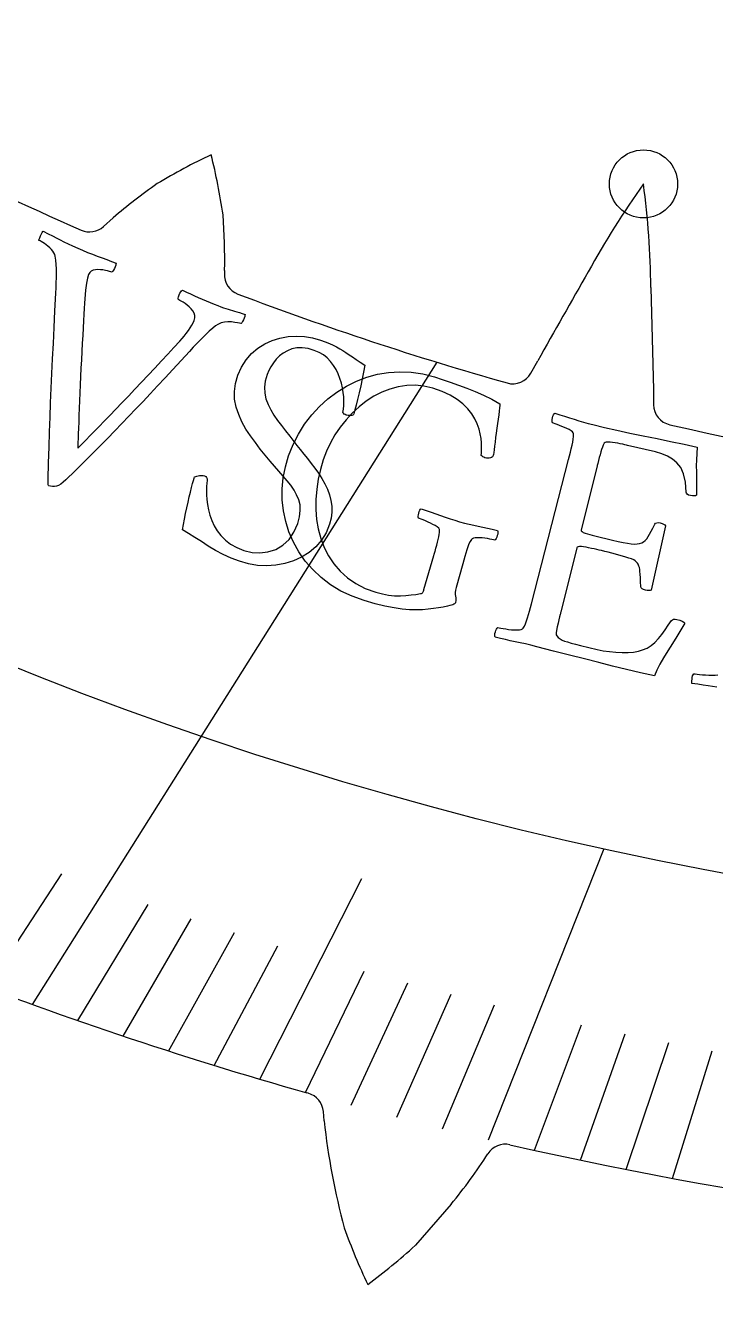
# Model space of a CAD drawing. Header units: millimetres. Extents: x -68 to 68, y -68 to 68.
# Drawn here: x -16.71 to -8.4, y -30.04 to -14.59 of the extents above; entities that cross this region are included whole.
import ezdxf

# ---------------------------------------------------------------- set-up
doc = ezdxf.new("R2010")
doc.units = ezdxf.units.MM
for name, color, linetype in [('CUT_INNER', 6, 'Continuous'), ('CUT_OUTER', 1, 'Continuous'), ('ENGRAVE', 7, 'Continuous'), ('ENGRAVE_FINE', 8, 'Continuous'), ('TEXT', 5, 'Continuous')]:
    doc.layers.add(name, color=color, linetype=linetype)

msp = doc.modelspace()

# ---------------------------------------------------------------- linework, layer by layer
at = {"layer": 'CUT_INNER'}
for points in [[(-15.7703, -17.0128), (-15.6549, -16.9082)], [(-14.3098, -17.5444), (-14.3116, -17.5812)], [(-9.1737, -17.7486), (-9.1558, -18.3647), (-9.1423, -18.9811), (-9.1398, -19.162)], [(-10.6174, -18.7803), (-10.5365, -18.6339)], [(-13.3014, -27.4628), (-13.318, -27.4582)], [(-13.1104, -27.7948), (-13.1197, -27.683)], [(-11.5792, -28.7999), (-12.01, -29.2959), (-12.0136, -29.2997)]]:
    msp.add_lwpolyline(points, dxfattribs=at)
for centre, radius, start, end in [((-0.0002, -0.0001), 64.9798, 121.35855, 268.567248), ((-0.0498, 19.4469), 39.8516, 239.95702, 246.34587), ((-10.6683, -24.0318), 8.7541, 115.75405, 120.59609), ((-21.732, -17.9618), 7.4833, 8.36747, 14.03239), ((-10.1164, -23.503), 8.612, 125.55361, 130.02438), ((-0.7857, -22.5633), 10.4208, 144.42307, 151.29905), ((-19.5913, -17.8525), 10.4181, 0.57118, 7.45627), ((-22.2281, -17.4276), 7.9192, 359.15496, 4.01705), ((-15.9382, -16.8277), 0.25, 246.26953, 312.20871), ((-14.0619, -17.5936), 0.25, 177.16629, 249.43359), ((66.5529, -61.6899), 88.2983, 150.013548, 150.815773), ((-0.0069, 19.5257), 39.9411, 249.26219, 254.16563), ((-10.8362, -18.6595), 0.25, 254.00391, 331.08966), ((-8.8898, -19.1586), 0.25, 180.78805, 257.16797), ((-0.0048, 19.512), 39.9282, 257.06093, 267.67014), ((-0.0139, 19.5009), 48.8074, 248.60081, 254.18194), ((-13.3688, -27.7036), 0.25, 4.73438, 74.35547), ((-4.6788, -26.8756), 8.4815, 186.22192, 195.1053), ((-10.9263, -28.3272), 0.25, 77.16953, 147.14062), ((-0.006, 19.4986), 48.8068, 257.13775, 268.11723), ((-16.221, -24.9545), 6.0276, 320.36088, 327.51779), ((-5.8184, -26.5734), 7.4833, 199.61747, 205.28239), ((-17.8537, -22.7784), 8.7541, 307.00405, 311.84609)]:
    msp.add_arc(centre, radius, start, end, dxfattribs=at)
at = {"layer": 'CUT_OUTER'}
msp.add_circle((0, 0), 68.4, dxfattribs=at)
at = {"layer": 'ENGRAVE'}
for points in [[(-16.6263, -26.3923), (-11.7491, -18.6504)], [(-11.1294, -28.024), (-9.7344, -24.5113)]]:
    msp.add_lwpolyline(points, dxfattribs=at)
for centre, radius in [((0, 19.5457), 45.1196), ((-9.261, -16.4998), 0.4104)]:
    msp.add_circle(centre, radius, dxfattribs=at)
at = {"layer": 'ENGRAVE_FINE'}
for points in [[(-17.1715, -26.1913), (-16.2713, -24.8182)], [(-13.8869, -27.2933), (-12.6556, -24.8732)], [(-16.0801, -26.5864), (-15.2328, -25.1854)], [(-15.533, -26.7734), (-14.7125, -25.3592)], [(-14.9851, -26.9536), (-14.1917, -25.5265)], [(-14.4364, -27.1268), (-13.6703, -25.6874)], [(-13.3367, -27.4529), (-12.626, -25.9899)], [(-12.7858, -27.6057), (-12.1031, -26.1317)], [(-12.2343, -27.7518), (-11.5798, -26.2672)], [(-11.6821, -27.8912), (-11.056, -26.3964)], [(-10.5762, -28.15), (-10.0074, -26.6361)], [(-10.0224, -28.2694), (-9.4825, -26.7468)], [(-9.4681, -28.3823), (-8.9574, -26.8512)], [(-8.9134, -28.4885), (-8.4319, -26.9496)]]:
    msp.add_lwpolyline(points, dxfattribs=at)
at = {"layer": 'TEXT'}
for points in [[(-16.0808, -17.2747), (-16.021, -17.3004), (-15.9617, -17.3248), (-15.903, -17.3479), (-15.8449, -17.3698), (-15.7873, -17.3911), (-15.7304, -17.4124), (-15.6739, -17.4335), (-15.618, -17.4547), (-15.619, -17.4658), (-15.6227, -17.4802), (-15.6291, -17.4978), (-15.6383, -17.5185), (-15.6483, -17.5381), (-15.6574, -17.5519), (-15.6654, -17.5601), (-15.6725, -17.5625), (-15.6828, -17.5589), (-15.6986, -17.5544), (-15.7199, -17.549), (-15.7467, -17.5427), (-15.7763, -17.5372), (-15.8061, -17.5338), (-15.836, -17.5328), (-15.866, -17.534), (-15.8939, -17.5395), (-15.9171, -17.5513), (-15.9359, -17.5694), (-15.95, -17.5939), (-15.963, -17.6358), (-15.9745, -17.6981), (-15.9847, -17.781), (-15.9933, -17.8843), (-15.9968, -17.9385), (-16.0007, -18.001), (-16.005, -18.0719), (-16.0095, -18.151), (-16.0144, -18.2364), (-16.0195, -18.3261), (-16.0248, -18.4201), (-16.0303, -18.5183), (-16.0358, -18.6187), (-16.0408, -18.7192), (-16.0455, -18.8199), (-16.0497, -18.9207), (-16.0537, -19.0195), (-16.0576, -19.1143), (-16.0614, -19.205), (-16.0651, -19.2917), (-16.0685, -19.3725), (-16.0716, -19.4455), (-16.0743, -19.5108), (-16.0767, -19.5684), (-16.0786, -19.6161), (-16.0799, -19.6515), (-16.0805, -19.6746), (-16.0804, -19.6855), (-16.0686, -19.6745), (-16.0477, -19.6542), (-16.0177, -19.6245), (-15.9787, -19.5854), (-15.9324, -19.5385), (-15.8804, -19.4855), (-15.8229, -19.4263), (-15.7597, -19.3609), (-15.6922, -19.2906), (-15.6213, -19.2167), (-15.5472, -19.1391), (-15.4698, -19.0579), (-15.3906, -18.9745), (-15.311, -18.8903), (-15.2311, -18.8053), (-15.1509, -18.7195), (-15.0717, -18.6345), (-14.9952, -18.552), (-14.9212, -18.4718), (-14.8498, -18.3941), (-14.8232, -18.3647), (-14.7972, -18.3338), (-14.7718, -18.3016), (-14.747, -18.268), (-14.7243, -18.2347), (-14.7052, -18.2035), (-14.6897, -18.1743), (-14.6777, -18.1472), (-14.6693, -18.1159), (-14.6688, -18.086), (-14.6764, -18.0577), (-14.6921, -18.0308), (-14.7127, -18.0057), (-14.7352, -17.9827), (-14.7596, -17.9618), (-14.7859, -17.9431), (-14.8112, -17.927), (-14.8326, -17.9142), (-14.85, -17.9047), (-14.8634, -17.8985), (-14.8676, -17.8895), (-14.8679, -17.8765), (-14.8645, -17.8595), (-14.8572, -17.8385), (-14.8479, -17.8177), (-14.8381, -17.8015), (-14.828, -17.7898), (-14.8174, -17.7826), (-14.7675, -17.8048), (-14.719, -17.8266), (-14.6721, -17.8481), (-14.6267, -17.8692), (-14.5812, -17.89), (-14.5339, -17.9106), (-14.4848, -17.9309), (-14.434, -17.9509), (-14.3922, -17.9668), (-14.3548, -17.9807), (-14.3219, -17.9926), (-14.2934, -18.0024), (-14.2672, -18.0111), (-14.2412, -18.0194), (-14.2152, -18.0273), (-14.1895, -18.0349), (-14.1623, -18.0429), (-14.1323, -18.0519), (-14.0994, -18.0619), (-14.0636, -18.073), (-14.0643, -18.0843), (-14.0678, -18.099), (-14.0744, -18.1172), (-14.0839, -18.1389), (-14.0939, -18.1593), (-14.1022, -18.1734), (-14.1088, -18.1813), (-14.1135, -18.183), (-14.1293, -18.1785), (-14.1534, -18.1738), (-14.186, -18.1687), (-14.227, -18.1633), (-14.2711, -18.161), (-14.313, -18.1653), (-14.3528, -18.1761), (-14.3904, -18.1934), (-14.4187, -18.2115), (-14.4536, -18.2389), (-14.4951, -18.2755), (-14.5434, -18.3214), (-14.5939, -18.3716), (-14.6423, -18.4211), (-14.6886, -18.4699), (-14.7327, -18.5182), (-14.8352, -18.6298), (-14.9337, -18.7366), (-15.0281, -18.8386), (-15.1184, -18.9358), (-15.2062, -19.0296), (-15.2929, -19.1214), (-15.3785, -19.2113), (-15.463, -19.2992), (-15.5479, -19.387), (-15.6346, -19.4763), (-15.723, -19.5671), (-15.8132, -19.6595), (-15.9071, -19.755), (-16.0067, -19.855), (-16.1121, -19.9596), (-16.2233, -20.0687), (-16.2541, -20.0968), (-16.2833, -20.1185), (-16.3108, -20.134), (-16.3366, -20.1431), (-16.361, -20.1473), (-16.3842, -20.1479), (-16.4063, -20.1449), (-16.4271, -20.1383), (-16.4323, -20.1343), (-16.4356, -20.1273), (-16.4371, -20.1172), (-16.4367, -20.1041), (-16.4357, -20.0904), (-16.4355, -20.0784), (-16.436, -20.0681), (-16.4372, -20.0596), (-16.4319, -19.8625), (-16.4262, -19.6721), (-16.42, -19.4885), (-16.4135, -19.3116), (-16.4066, -19.1374), (-16.3992, -18.9619), (-16.3912, -18.785), (-16.3827, -18.6068), (-16.3739, -18.4233), (-16.3646, -18.2304), (-16.355, -18.0282), (-16.3448, -17.8167), (-16.3413, -17.7519), (-16.3387, -17.6902), (-16.3372, -17.6315), (-16.3367, -17.576), (-16.3376, -17.5227), (-16.3406, -17.4708), (-16.3455, -17.4204), (-16.3525, -17.3714), (-16.3571, -17.3514), (-16.3662, -17.3312), (-16.3797, -17.3108), (-16.3976, -17.2902), (-16.4178, -17.2703), (-16.4385, -17.2519), (-16.4596, -17.2352), (-16.4811, -17.2199), (-16.5015, -17.2067), (-16.5193, -17.1957), (-16.5344, -17.1871), (-16.547, -17.1809), (-16.5471, -17.1768), (-16.5438, -17.1664), (-16.5371, -17.1495), (-16.5269, -17.1262), (-16.5161, -17.1029), (-16.5076, -17.086), (-16.5014, -17.0753), (-16.4975, -17.071), (-16.4375, -17.1005), (-16.383, -17.1277), (-16.3339, -17.1527), (-16.2903, -17.1754), (-16.2466, -17.1979), (-16.1971, -17.2219), (-16.1418, -17.2476), (-16.0808, -17.2747)], [(-13.1553, -18.382), (-13.0981, -18.4028), (-13.0466, -18.4235), (-13.0007, -18.4442), (-12.9605, -18.4649), (-12.9231, -18.4863), (-12.8857, -18.5091), (-12.8481, -18.5333), (-12.8104, -18.5589), (-12.7703, -18.5865), (-12.7254, -18.6168), (-12.6756, -18.6498), (-12.621, -18.6855), (-12.6357, -18.7674), (-12.652, -18.8502), (-12.6699, -18.9339), (-12.6895, -19.0185), (-12.7087, -19.0981), (-12.7257, -19.1668), (-12.7404, -19.2247), (-12.753, -19.2717), (-12.7564, -19.2811), (-12.7638, -19.2879), (-12.7753, -19.2919), (-12.7908, -19.2932), (-12.8074, -19.2927), (-12.8221, -19.2914), (-12.8349, -19.2893), (-12.8457, -19.2864), (-12.8585, -19.281), (-12.8692, -19.2741), (-12.8776, -19.2656), (-12.8839, -19.2556), (-12.8771, -19.2153), (-12.8733, -19.1707), (-12.8724, -19.1217), (-12.8743, -19.0683), (-12.8797, -19.0127), (-12.889, -18.9568), (-12.9023, -18.9008), (-12.9195, -18.8445), (-12.9411, -18.7894), (-12.9672, -18.737), (-12.9979, -18.6872), (-13.0333, -18.6401), (-13.0738, -18.5974), (-13.1199, -18.5609), (-13.1716, -18.5307), (-13.229, -18.5067), (-13.3041, -18.4854), (-13.3739, -18.4754), (-13.4385, -18.4769), (-13.498, -18.4897), (-13.5524, -18.5115), (-13.6021, -18.5394), (-13.647, -18.5737), (-13.687, -18.6141), (-13.7222, -18.6584), (-13.7523, -18.7039), (-13.7774, -18.7506), (-13.7974, -18.7985), (-13.8196, -18.876), (-13.8293, -18.9505), (-13.8265, -19.0221), (-13.8112, -19.0907), (-13.7863, -19.1572), (-13.7547, -19.2227), (-13.7165, -19.287), (-13.6715, -19.3502), (-13.6231, -19.413), (-13.5745, -19.4764), (-13.5256, -19.5403), (-13.4765, -19.6048), (-13.438, -19.653), (-13.3974, -19.7035), (-13.3547, -19.7564), (-13.3099, -19.8116), (-13.2648, -19.8689), (-13.2213, -19.9277), (-13.1793, -19.9883), (-13.1389, -20.0504), (-13.1022, -20.1143), (-13.0716, -20.1797), (-13.0469, -20.2468), (-13.0284, -20.3156), (-13.0177, -20.3857), (-13.0169, -20.4568), (-13.026, -20.5289), (-13.0449, -20.6021), (-13.0867, -20.7049), (-13.1416, -20.7963), (-13.2098, -20.8763), (-13.2912, -20.9448), (-13.3824, -21.0015), (-13.4795, -21.0458), (-13.5826, -21.0778), (-13.6916, -21.0974), (-13.8031, -21.1044), (-13.9136, -21.0986), (-14.0231, -21.0802), (-14.1314, -21.049), (-14.2311, -21.0111), (-14.3268, -20.968), (-14.4186, -20.9197), (-14.5065, -20.8663), (-14.5902, -20.8121), (-14.6695, -20.7616), (-14.7446, -20.7147), (-14.8155, -20.6715), (-14.8054, -20.6075), (-14.7939, -20.5419), (-14.7807, -20.4745), (-14.7661, -20.4054), (-14.7509, -20.3376), (-14.7361, -20.2742), (-14.7218, -20.2153), (-14.708, -20.1608), (-14.6955, -20.1135), (-14.6853, -20.0763), (-14.6774, -20.0491), (-14.6717, -20.032), (-14.6576, -20.0261), (-14.6431, -20.0214), (-14.6281, -20.0176), (-14.6126, -20.0149), (-14.597, -20.0136), (-14.5819, -20.0141), (-14.5672, -20.0166), (-14.5528, -20.0208), (-14.5373, -20.0291), (-14.5269, -20.0407), (-14.5217, -20.0555), (-14.5217, -20.0735), (-14.5253, -20.1073), (-14.5276, -20.1475), (-14.5285, -20.1943), (-14.5279, -20.2476), (-14.5245, -20.3054), (-14.5168, -20.3656), (-14.5046, -20.4282), (-14.4881, -20.4933), (-14.4656, -20.5584), (-14.4359, -20.6213), (-14.3989, -20.6819), (-14.3545, -20.7401), (-14.3011, -20.7941), (-14.2369, -20.8417), (-14.1621, -20.883), (-14.0765, -20.9178), (-13.9797, -20.9424), (-13.8836, -20.9486), (-13.7883, -20.9364), (-13.6938, -20.9059), (-13.6067, -20.8565), (-13.5335, -20.7879), (-13.4741, -20.7002), (-13.4283, -20.5935), (-13.4066, -20.5128), (-13.3974, -20.4382), (-13.4006, -20.3696), (-13.4163, -20.307), (-13.4414, -20.2481), (-13.473, -20.1902), (-13.5111, -20.1335), (-13.5557, -20.078), (-13.6044, -20.022), (-13.6549, -19.9642), (-13.7072, -19.9046), (-13.7612, -19.843), (-13.8201, -19.771), (-13.8793, -19.6961), (-13.9386, -19.6184), (-13.9981, -19.5379), (-14.0536, -19.4547), (-14.1008, -19.3688), (-14.1399, -19.2804), (-14.1708, -19.1894), (-14.1896, -19.0963), (-14.1925, -19.0016), (-14.1795, -18.9051), (-14.1509, -18.8071), (-14.1067, -18.708), (-14.0517, -18.6207), (-13.9859, -18.545), (-13.9094, -18.481), (-13.8253, -18.4285), (-13.7365, -18.3876), (-13.6432, -18.3583), (-13.5452, -18.3404), (-13.4457, -18.334), (-13.3475, -18.3387), (-13.2508, -18.3547), (-13.1553, -18.382)], [(-11.7885, -20.9798), (-11.7867, -20.9736), (-11.7849, -20.9674), (-11.7831, -20.9612), (-11.7813, -20.955), (-11.7795, -20.9489), (-11.7777, -20.9427), (-11.7759, -20.9365), (-11.7741, -20.9303), (-11.7631, -20.8919), (-11.7528, -20.8552), (-11.7434, -20.8203), (-11.7347, -20.7871), (-11.7275, -20.756), (-11.7223, -20.7274), (-11.7193, -20.7013), (-11.7184, -20.6776), (-11.7205, -20.6642), (-11.7299, -20.6502), (-11.7466, -20.6353), (-11.7706, -20.6198), (-11.7986, -20.6043), (-11.8274, -20.5896), (-11.857, -20.5758), (-11.8874, -20.5629), (-11.9159, -20.5515), (-11.9398, -20.5423), (-11.959, -20.5353), (-11.9736, -20.5305), (-11.9762, -20.5191), (-11.9765, -20.505), (-11.9747, -20.4881), (-11.9706, -20.4685), (-11.9648, -20.4495), (-11.9576, -20.4343), (-11.949, -20.4228), (-11.9391, -20.4151), (-11.8791, -20.4355), (-11.8202, -20.456), (-11.7625, -20.4767), (-11.7059, -20.4975), (-11.6497, -20.5178), (-11.5931, -20.537), (-11.5363, -20.5551), (-11.4791, -20.572), (-11.4204, -20.5882), (-11.3633, -20.6028), (-11.3076, -20.6157), (-11.2534, -20.627), (-11.1988, -20.6381), (-11.1421, -20.6502), (-11.0832, -20.6634), (-11.0221, -20.6777), (-11.0178, -20.6895), (-11.0166, -20.7037), (-11.0185, -20.7205), (-11.0237, -20.7397), (-11.0306, -20.7585), (-11.0379, -20.7737), (-11.0457, -20.7855), (-11.054, -20.7939), (-11.0688, -20.7902), (-11.0884, -20.7861), (-11.1128, -20.7815), (-11.1422, -20.7763), (-11.1735, -20.7715), (-11.2041, -20.7681), (-11.234, -20.7659), (-11.2632, -20.765), (-11.2893, -20.7662), (-11.3102, -20.7703), (-11.3257, -20.7772), (-11.336, -20.7871), (-11.3508, -20.8117), (-11.3649, -20.8404), (-11.3781, -20.8732), (-11.3906, -20.9102), (-11.4028, -20.9501), (-11.4152, -20.9916), (-11.4278, -21.0347), (-11.4405, -21.0794), (-11.521, -21.3652), (-11.5284, -21.3966), (-11.5321, -21.4247), (-11.532, -21.4493), (-11.528, -21.4705), (-11.5235, -21.4896), (-11.5216, -21.508), (-11.5224, -21.5257), (-11.5257, -21.5427), (-11.5287, -21.5505), (-11.5332, -21.5573), (-11.5391, -21.5632), (-11.5464, -21.5681), (-11.5574, -21.5729), (-11.5742, -21.5782), (-11.5968, -21.5841), (-11.6253, -21.5906), (-11.6776, -21.6007), (-11.7335, -21.6102), (-11.7931, -21.6192), (-11.8562, -21.6276), (-11.9246, -21.6337), (-11.9997, -21.6353), (-12.0817, -21.6327), (-12.1704, -21.6256), (-12.268, -21.6123), (-12.3768, -21.591), (-12.4966, -21.5615), (-12.6275, -21.5237), (-12.7731, -21.4715), (-12.9082, -21.4076), (-13.0326, -21.3322), (-13.1461, -21.2454), (-13.2482, -21.1493), (-13.338, -21.0461), (-13.4156, -20.9358), (-13.481, -20.8185), (-13.5339, -20.6962), (-13.5738, -20.5706), (-13.6008, -20.4419), (-13.615, -20.3101), (-13.616, -20.1768), (-13.6037, -20.0439), (-13.5779, -19.9113), (-13.539, -19.7789), (-13.4853, -19.6429), (-13.4209, -19.5153), (-13.3459, -19.3962), (-13.2605, -19.2854), (-13.1664, -19.1838), (-13.0653, -19.0922), (-12.9572, -19.0104), (-12.8422, -18.9384), (-12.7216, -18.8778), (-12.5968, -18.8299), (-12.4676, -18.7947), (-12.334, -18.7722), (-12.1976, -18.7635), (-12.0601, -18.7697), (-11.9213, -18.7907), (-11.781, -18.8266), (-11.6862, -18.8567), (-11.5897, -18.8893), (-11.4915, -18.9244), (-11.3915, -18.962), (-11.291, -19.0028), (-11.1907, -19.0477), (-11.0907, -19.0967), (-10.991, -19.1498), (-10.9916, -19.1553), (-10.9935, -19.172), (-10.9967, -19.1997), (-11.0012, -19.2386), (-11.0067, -19.2848), (-11.0129, -19.3347), (-11.02, -19.3884), (-11.0277, -19.4457), (-11.0356, -19.5035), (-11.043, -19.5587), (-11.0499, -19.6113), (-11.0562, -19.6612), (-11.0619, -19.7047), (-11.0666, -19.7382), (-11.0703, -19.7616), (-11.0731, -19.7749), (-11.0755, -19.7832), (-11.0818, -19.7903), (-11.0922, -19.7963), (-11.1066, -19.8012), (-11.1229, -19.8044), (-11.1392, -19.8054), (-11.1554, -19.8042), (-11.1715, -19.8007), (-11.1849, -19.7961), (-11.1967, -19.7902), (-11.2072, -19.783), (-11.2162, -19.7746), (-11.2142, -19.7472), (-11.2132, -19.7128), (-11.2131, -19.6714), (-11.2141, -19.623), (-11.2183, -19.5698), (-11.2281, -19.5138), (-11.2436, -19.4551), (-11.2646, -19.3936), (-11.2933, -19.3314), (-11.3316, -19.2705), (-11.3796, -19.2109), (-11.4372, -19.1526), (-11.5068, -19.0976), (-11.5907, -19.0479), (-11.6891, -19.0035), (-11.8018, -18.9642), (-11.9074, -18.9386), (-12.012, -18.9268), (-12.1156, -18.9288), (-12.2184, -18.9447), (-12.3192, -18.9727), (-12.4168, -19.0111), (-12.5113, -19.06), (-12.6027, -19.1194), (-12.6897, -19.1874), (-12.7711, -19.2623), (-12.8467, -19.3441), (-12.9166, -19.4329), (-12.9796, -19.5266), (-13.0346, -19.6232), (-13.0815, -19.7228), (-13.1203, -19.8254), (-13.155, -19.9425), (-13.1815, -20.0612), (-13.1997, -20.1816), (-13.2096, -20.3035), (-13.2102, -20.425), (-13.2007, -20.5438), (-13.181, -20.6599), (-13.151, -20.7734), (-13.11, -20.8823), (-13.0575, -20.9847), (-12.9934, -21.0804), (-12.9177, -21.1694), (-12.8296, -21.2495), (-12.7284, -21.3185), (-12.614, -21.3764), (-12.4866, -21.4229), (-12.4085, -21.4436), (-12.3332, -21.4575), (-12.2608, -21.4645), (-12.1911, -21.4646), (-12.1249, -21.4606), (-12.0625, -21.455), (-12.004, -21.4479), (-11.9494, -21.4394), (-11.9388, -21.4376), (-11.9304, -21.4343), (-11.924, -21.4295), (-11.9198, -21.4233), (-11.9167, -21.416), (-11.9136, -21.4078), (-11.9105, -21.3987), (-11.9075, -21.3888)], [(-9.8728, -19.4012), (-9.7318, -19.4359), (-9.5834, -19.4701), (-9.4275, -19.5039), (-9.2642, -19.5372), (-9.0982, -19.5704), (-8.9345, -19.604), (-8.773, -19.638), (-8.6137, -19.6725), (-8.6197, -19.751), (-8.6234, -19.8267), (-8.6249, -19.8996), (-8.6241, -19.9697), (-8.6225, -20.0389), (-8.6216, -20.109), (-8.6214, -20.18), (-8.6218, -20.252), (-8.6358, -20.2586), (-8.6527, -20.2618), (-8.6726, -20.2616), (-8.6955, -20.258), (-8.7185, -20.251), (-8.7345, -20.2417), (-8.7437, -20.2301), (-8.7459, -20.2161), (-8.7568, -20.0956), (-8.779, -19.9962), (-8.8127, -19.9179), (-8.8577, -19.8607), (-8.9119, -19.8176), (-8.9729, -19.7816), (-9.0408, -19.7529), (-9.1155, -19.7312), (-9.4521, -19.6515), (-9.4666, -19.6482), (-9.4862, -19.6438), (-9.5109, -19.6386), (-9.5406, -19.6323), (-9.5724, -19.6261), (-9.6035, -19.6208), (-9.6337, -19.6166), (-9.6631, -19.6133), (-9.6893, -19.6121), (-9.7099, -19.6139), (-9.7249, -19.6188), (-9.7343, -19.6267), (-9.7453, -19.6478), (-9.7558, -19.6724), (-9.7658, -19.7004), (-9.7754, -19.7318), (-9.7846, -19.7652), (-9.7938, -19.7993), (-9.8028, -19.8339), (-9.8117, -19.8691), (-9.8151, -19.8829), (-9.8182, -19.8952), (-9.8208, -19.9059), (-9.8231, -19.915), (-10.0123, -20.6749), (-10.0108, -20.6833), (-10.0023, -20.6918), (-9.9867, -20.7004), (-9.964, -20.709), (-9.937, -20.7177), (-9.9083, -20.7261), (-9.8779, -20.7344), (-9.8458, -20.7425), (-9.6359, -20.7933), (-9.5677, -20.8089), (-9.5072, -20.8216), (-9.4544, -20.8312), (-9.4093, -20.8379), (-9.3706, -20.8411), (-9.3366, -20.8404), (-9.3074, -20.8358), (-9.2831, -20.8273), (-9.2618, -20.8149), (-9.2417, -20.7982), (-9.2229, -20.7774), (-9.2053, -20.7525), (-9.1874, -20.7229), (-9.1679, -20.6882), (-9.1467, -20.6483), (-9.1238, -20.6034), (-9.1157, -20.5917), (-9.1024, -20.5851), (-9.0837, -20.5835), (-9.0597, -20.587), (-9.0372, -20.5934), (-9.0189, -20.6017), (-9.0048, -20.6118), (-8.9948, -20.6236), (-9.1678, -21.3962), (-9.1799, -21.4012), (-9.1957, -21.4032), (-9.2152, -21.4021), (-9.2384, -21.3979), (-9.2607, -21.391), (-9.2775, -21.3814), (-9.2887, -21.3692), (-9.2944, -21.3544), (-9.296, -21.2965), (-9.298, -21.2471), (-9.3005, -21.2061), (-9.3036, -21.1736), (-9.3072, -21.1474), (-9.3112, -21.1255), (-9.3157, -21.1079), (-9.3205, -21.0947), (-9.3261, -21.0839), (-9.3327, -21.0737), (-9.3401, -21.0641), (-9.3486, -21.0551), (-9.3605, -21.0442), (-9.3795, -21.0331), (-9.4055, -21.0217), (-9.4385, -21.01), (-9.476, -20.9982), (-9.5154, -20.9865), (-9.5568, -20.9748), (-9.6, -20.9632), (-9.6436, -20.9519), (-9.686, -20.9411), (-9.7271, -20.9308), (-9.7669, -20.9211), (-9.7947, -20.9145), (-9.8244, -20.9077), (-9.8559, -20.9008), (-9.8893, -20.8936), (-9.9225, -20.8868), (-9.9535, -20.8811), (-9.9824, -20.8765), (-10.009, -20.873), (-10.0317, -20.8717), (-10.0486, -20.8737), (-10.0598, -20.8791), (-10.0653, -20.8878), (-10.2586, -21.6644), (-10.2597, -21.6691), (-10.2612, -21.6748), (-10.2629, -21.6816), (-10.2648, -21.6895), (-10.2725, -21.7208), (-10.2809, -21.7564), (-10.2901, -21.7962), (-10.3001, -21.8403), (-10.3083, -21.8818), (-10.3122, -21.9138), (-10.3118, -21.9363), (-10.307, -21.9494), (-10.2879, -21.9681), (-10.2657, -21.9846), (-10.2404, -21.9987), (-10.2119, -22.0106), (-10.1775, -22.0219), (-10.134, -22.0346), (-10.0816, -22.0486), (-10.0203, -22.0638), (-9.8205, -22.1114), (-9.7459, -22.127), (-9.6709, -22.1387), (-9.5957, -22.1464), (-9.5201, -22.1502), (-9.4477, -22.1496), (-9.3822, -22.144), (-9.3234, -22.1335), (-9.2714, -22.1181), (-9.2179, -22.0957), (-9.1683, -22.0655), (-9.1226, -22.0274), (-9.0809, -21.9817), (-9.0412, -21.9307), (-9.0016, -21.8773), (-8.9621, -21.8213), (-8.9227, -21.7629), (-8.9134, -21.7533), (-8.8996, -21.748), (-8.8812, -21.7471), (-8.8582, -21.7504), (-8.8237, -21.7594), (-8.7963, -21.7702), (-8.7758, -21.7828), (-8.7623, -21.7972), (-8.8107, -21.8763), (-8.8611, -21.9576), (-8.9135, -22.0413), (-8.968, -22.1272), (-9.0197, -22.2115), (-9.064, -22.2903), (-9.1007, -22.3635), (-9.1298, -22.4312), (-9.2987, -22.3936), (-9.4666, -22.3543), (-9.6335, -22.3135), (-9.7996, -22.2711), (-9.9704, -22.2268), (-10.152, -22.1802), (-10.3443, -22.1313), (-10.5472, -22.0799), (-10.6177, -22.0624), (-10.6847, -22.0465), (-10.748, -22.0322), (-10.8079, -22.0196), (-10.8664, -22.0073), (-10.9258, -21.9938), (-10.986, -21.9792), (-11.0471, -21.9634), (-11.0517, -21.9516), (-11.0531, -21.9373), (-11.0514, -21.9205), (-11.0464, -21.9012), (-11.0395, -21.8825), (-11.0322, -21.8672), (-11.0244, -21.8553), (-11.0161, -21.847), (-11.0006, -21.8507), (-10.9797, -21.855), (-10.9533, -21.8599), (-10.9214, -21.8654), (-10.887, -21.8704), (-10.853, -21.8739), (-10.8195, -21.8759), (-10.7864, -21.8763), (-10.7571, -21.8747), (-10.7348, -21.8708), (-10.7195, -21.8645), (-10.7112, -21.8558), (-10.6967, -21.8309), (-10.6832, -21.802), (-10.6705, -21.7688), (-10.6588, -21.7316), (-10.6475, -21.6915), (-10.636, -21.6497), (-10.6244, -21.6063), (-10.6126, -21.5613), (-10.1641, -19.8241), (-10.1526, -19.7789), (-10.1416, -19.7349), (-10.1313, -19.6922), (-10.1215, -19.6507), (-10.1134, -19.6116), (-10.108, -19.5759), (-10.1054, -19.5436), (-10.1055, -19.5148), (-10.1079, -19.5017), (-10.1173, -19.4885), (-10.1339, -19.475), (-10.1576, -19.4613), (-10.1853, -19.4478), (-10.2139, -19.4349), (-10.2435, -19.4226), (-10.2741, -19.4108), (-10.3027, -19.4003), (-10.3265, -19.3919), (-10.3456, -19.3856), (-10.3599, -19.3814), (-10.3626, -19.3701), (-10.3632, -19.356), (-10.3618, -19.3391), (-10.3583, -19.3195), (-10.353, -19.3003), (-10.3464, -19.2848), (-10.3383, -19.273), (-10.3289, -19.265), (-10.2703, -19.2829), (-10.2122, -19.3008), (-10.1546, -19.3188), (-10.0976, -19.3369), (-10.041, -19.3545), (-9.9846, -19.371), (-9.9286, -19.3866), (-9.8728, -19.4012)]]:
    msp.add_lwpolyline(points, close=True, dxfattribs=at)
msp.add_lwpolyline([(-8.3776, -22.5651), (-8.4305, -22.5575), (-8.4836, -22.5502), (-8.5426, -22.542), (-8.6075, -22.5327), (-8.6784, -22.5224), (-8.6793, -22.5157), (-8.6793, -22.5047), (-8.6784, -22.4895), (-8.6766, -22.4701), (-8.6735, -22.4499), (-8.6688, -22.4322), (-8.6623, -22.417), (-8.6541, -22.4044), (-8.6381, -22.4072), (-8.6157, -22.4102), (-8.5869, -22.4133), (-8.5517, -22.4167), (-8.5134, -22.4195), (-8.4751, -22.4212), (-8.4369, -22.4218), (-8.3988, -22.4212), (-8.364, -22.4188)], dxfattribs=at)

doc.saveas('drawing.dxf')
